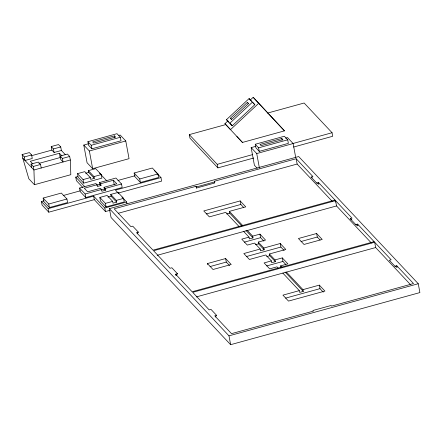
<?xml version="1.0" encoding="UTF-8"?>
<svg xmlns="http://www.w3.org/2000/svg" width="442" height="442" viewBox="0 0 442 442"><rect width="100%" height="100%" fill="white"/><g stroke="black" fill="none" stroke-linecap="round" stroke-linejoin="round"><path stroke-width="0.66" d="M316.687 183.01L318.511 182.507L318.837 184.281L316.687 183.01L311.102 177.065L312.919 176.568L296.157 158.733L214.26 181.281L214.818 181.877L214.591 183.049L196.392 188.06L196.618 186.883L196.06 186.292L114.163 208.834L130.931 226.669L132.749 226.166L138.335 232.111L137.219 233.812M176.336 275.416L177.452 273.714L171.866 267.769L170.043 268.272L153.562 250.736L335.55 200.64L336.533 205.944L371.33 242.951M215.447 317.019L216.569 315.317L210.978 309.378L209.16 309.875L192.673 292.344L374.667 242.244L375.65 247.548L410.275 284.377M226.486 119.666L249.084 98.577L254.824 104.71L232.227 125.799L226.486 119.666L228.879 122.23M230.431 118.218L247.376 102.406L248.492 103.594L231.547 119.412L230.431 118.218L231.625 119.5M250.15 100.141L253.178 97.317L284.488 130.86L242.459 142.435L224.934 123.677L227.962 120.854M258.769 103.262L230.525 129.622L224.934 123.677M22.1 154.578L29.382 152.578L31.614 154.954L32.272 158.49L24.99 160.496L24.338 156.96L22.1 154.578L22.757 158.114L28.829 178.772L34.415 184.717L70.814 174.695L70.328 159.982L69.676 156.446L67.438 154.07L60.162 156.076L60.814 159.612L63.051 161.987L62.394 158.451L60.162 156.076M61.388 150.473L54.112 152.479L51.874 150.103L51.217 146.562L58.499 144.562L60.731 146.937L61.388 150.473L65.41 154.755M24.338 156.96L31.614 154.954M51.217 146.562L53.454 148.943L60.731 146.937M31.36 155.75L51.874 150.103M87.886 141.705L117.008 133.688L120.362 137.258L121.014 140.794L91.897 148.81L88.544 145.241L87.886 141.705L91.24 145.274L91.897 148.81M114.484 135.882L92.649 141.893L93.765 143.081L115.605 137.07L114.484 135.882L114.815 137.65M118.859 135.401L120.185 135.037L125.771 140.981L129.053 158.667L92.654 168.684L87.063 162.744L83.787 145.059L88.422 143.783M61.941 155.932L59.427 153.258L30.305 161.275L32.824 163.949M91.24 145.274L120.362 137.258M31.697 167.628L31.039 164.093L38.321 162.087L40.553 164.463L41.211 167.999M38.951 163.385L60.792 157.374M31.039 164.093L33.277 166.468L40.553 164.463M62.394 158.451L69.676 156.446M83.787 145.059L89.372 150.998L125.771 140.981M70.328 159.982L33.929 170.004L22.757 158.114M253.736 158.009L217.895 167.877L189.955 138.158L189.298 134.622L225.801 124.572M267.62 113.064L304.124 103.014L332.064 132.727L332.721 136.269L293.56 147.048M77.472 173.662L84.748 171.656L90.339 177.601L90.665 179.369L94.306 178.369L93.975 176.596L88.389 170.656L95.671 168.651L101.257 174.596L101.914 178.132L83.715 183.143L78.124 177.198L77.472 173.662L83.057 179.601L83.715 183.143M85.682 173.258L88.715 172.424L94.306 178.369M82.919 187.574L76.4 180.64L75.748 177.104L77.731 176.557M83.057 179.601L90.339 177.601M93.975 176.596L101.257 174.596M43.145 198.071L61.344 193.06L66.935 199.005L67.587 202.541L49.388 207.552L43.802 201.607L43.145 198.071L48.736 204.016L49.388 207.552M79.543 188.054L95.925 183.546L97.041 184.734L97.373 186.502L101.008 185.496L100.682 183.728L99.566 182.54L115.942 178.032L121.533 183.977L122.185 187.513L85.787 197.535L80.201 191.59L79.543 188.054L85.135 193.994L85.787 197.535M134.141 173.021L152.341 168.015L157.932 173.955L158.584 177.491L140.385 182.502L134.799 176.557L134.141 173.021L139.733 178.966L140.385 182.502M97.041 184.734L84.3 188.237L87.654 191.806L100.395 188.298L101.511 189.485L101.842 191.253L105.478 190.253L105.152 188.485L104.036 187.297L116.776 183.789L113.423 180.225L100.682 183.728M96.859 185.143L99.892 184.308L101.008 185.496M110.091 210.27L105.461 211.547L94.284 199.662L48.786 212.188L42.078 205.055L41.426 201.513L44.062 200.79M63.184 195.524L80.328 190.806M117.992 180.435L135.136 175.717M255.244 144.269L284.361 136.252L287.714 139.816L288.372 143.357L259.255 151.374L255.901 147.805L255.244 144.269L258.598 147.832L259.255 151.374M281.841 138.445L260.001 144.457L261.117 145.645L282.957 139.633L281.841 138.445L282.167 140.213M257.216 168.275L254.421 165.302L251.144 147.617L255.774 146.341M285.554 138.147L287.543 137.6L293.129 143.54L295.676 157.297M48.736 204.016L66.935 199.005M85.135 193.994L101.511 189.485M105.152 188.485L121.533 183.977M139.733 178.966L157.932 173.955M101.329 189.9L104.362 189.065L105.478 190.253M258.598 147.832L287.714 139.816M41.426 201.513L48.128 208.646L93.627 196.121L104.804 208.011L105.461 211.547M118.102 193.104L161.617 181.126L160.965 177.585L115.467 190.11L118.727 193.579M189.298 134.622L217.237 164.341L252.415 154.656M292.902 143.512L332.064 132.727M251.144 147.617L256.73 153.562L293.129 143.54M99.82 197.436L107.102 195.43L112.688 201.375L113.014 203.143L116.655 202.143L116.329 200.37L110.738 194.43L118.02 192.425L123.605 198.37L124.263 201.906L106.063 206.917L100.478 200.972L99.82 197.436L105.411 203.381L106.063 206.917M108.036 197.033L111.069 196.198L116.655 202.143M105.411 203.381L112.688 201.375M116.329 200.37L123.605 198.37M104.804 208.011L126.644 202L126.97 203.768M109.406 208.646L298.682 156.545L418.259 283.736L419.9 292.582L230.63 344.683L111.047 217.492L109.406 208.646L228.989 335.843L230.63 344.683M196.618 186.883L214.818 181.877M118.467 213.226L297.14 164.043L332.235 201.37M241.818 226.017L229.707 213.138L229.381 211.37L245.758 206.862L240.172 200.917L203.773 210.939L209.359 216.878L225.74 212.37L238.923 226.392M138.335 232.111L136.517 232.608L153.004 250.144L334.992 200.044L335.362 202.033M206.414 213.928L240.829 204.453L243.619 207.425M226.674 213.972L229.707 213.138M157.203 255.31L336.533 205.944M252.669 236.138L252.995 237.907L249.354 238.907L249.028 237.139L241.746 239.144L247.338 245.089L254.614 243.083L260.205 249.028L260.531 250.796L264.172 249.796L263.846 248.028L258.255 242.083L265.537 240.078L259.946 234.133L252.669 236.138L247.36 230.492M244.354 242.144L260.603 237.669L263.863 241.139M255.548 244.686L258.581 243.851L264.172 249.796M355.804 224.619L357.622 224.116L357.954 225.884L355.804 224.619L350.219 218.674L352.036 218.171L318.511 182.507M207.425 263.559L225.624 258.548L231.216 264.493L213.016 269.498L207.425 263.559L207.646 264.736M260.205 249.028L243.824 253.537L249.415 259.482L265.791 254.973L271.382 260.913L271.708 262.686L275.349 261.681L275.018 259.913L269.432 253.968L285.808 249.459L280.222 243.514L263.846 248.028M316.621 233.498L298.422 238.509L304.008 244.448L322.207 239.442L316.621 233.498L317.279 237.034L320.069 240.006M175.85 275.394L175.634 274.217L177.452 273.714M210.033 266.559L226.282 262.084L229.542 265.554M246.465 256.526L280.88 247.056L284.14 250.52M301.03 241.509L317.279 237.034M266.725 256.575L269.758 255.736L275.349 261.681M271.382 260.913L264.101 262.918L269.686 268.863L276.968 266.858L278.294 268.272M275.018 259.913L282.3 257.907L287.886 263.852L280.609 265.857L280.935 267.625M266.708 265.918L282.957 261.449L285.747 264.415M374.109 241.647L192.115 291.748L175.634 274.217M196.32 296.913L375.65 247.548M302.958 289.632L303.289 291.4L299.648 292.4L299.317 290.632L282.941 295.14L288.527 301.085L324.925 291.068L319.339 285.123L302.958 289.632L286.477 272.095M216.569 315.317L214.746 315.82L231.514 333.649L313.406 311.107L312.848 310.511L331.047 305.499L331.605 306.096L413.502 283.549L396.739 265.719L394.921 266.222L389.33 260.277L391.153 259.774L357.622 224.116M285.582 298.135L319.991 288.659L323.251 292.129M228.989 335.843L418.259 283.736M311.102 177.065L312.174 177.701M350.219 218.674L351.826 219.624M394.921 266.222L397.065 267.487L396.739 265.719M284.488 130.86L253.178 97.317M236.873 136.49L242.459 142.435M229.381 211.37L242.564 225.392M280.609 265.857L281.935 267.266M246.012 230.475L252.995 237.907M285.129 272.084L303.289 291.4M243.719 231.492L249.028 237.139M282.836 273.101L299.317 290.632M154.258 170.452L160.965 177.585M99.45 173.071L106.898 180.999M121.986 197.044L126.644 202M75.748 177.104L84.593 186.513M254.824 104.71L252.437 102.146L229.84 123.235L232.227 125.799M249.084 98.577L251.47 101.141M247.376 102.406L248.57 103.682M296.157 158.733L297.14 164.043M319.339 285.123L319.991 288.659M280.222 243.514L280.88 247.056M282.3 257.907L282.957 261.449M256.73 153.562L259.399 167.971M269.432 253.968L269.758 255.736M259.946 234.133L260.603 237.669M258.255 242.083L258.581 243.851M240.172 200.917L240.829 204.453M217.237 164.341L217.895 167.877M225.624 258.548L226.282 262.084M196.06 186.292L196.392 188.06M113.423 180.225L114.257 184.723M110.738 194.43L111.069 196.198M104.036 187.297L104.362 189.065M99.566 182.54L99.892 184.308M89.372 150.998L92.654 168.684M93.627 196.121L94.284 199.662M88.389 170.656L88.715 172.424M59.427 153.258L60.278 157.844M53.454 148.943L54.112 152.479M48.128 208.646L48.786 212.188M33.277 166.468L33.929 170.004L34.415 184.717"/></g></svg>
